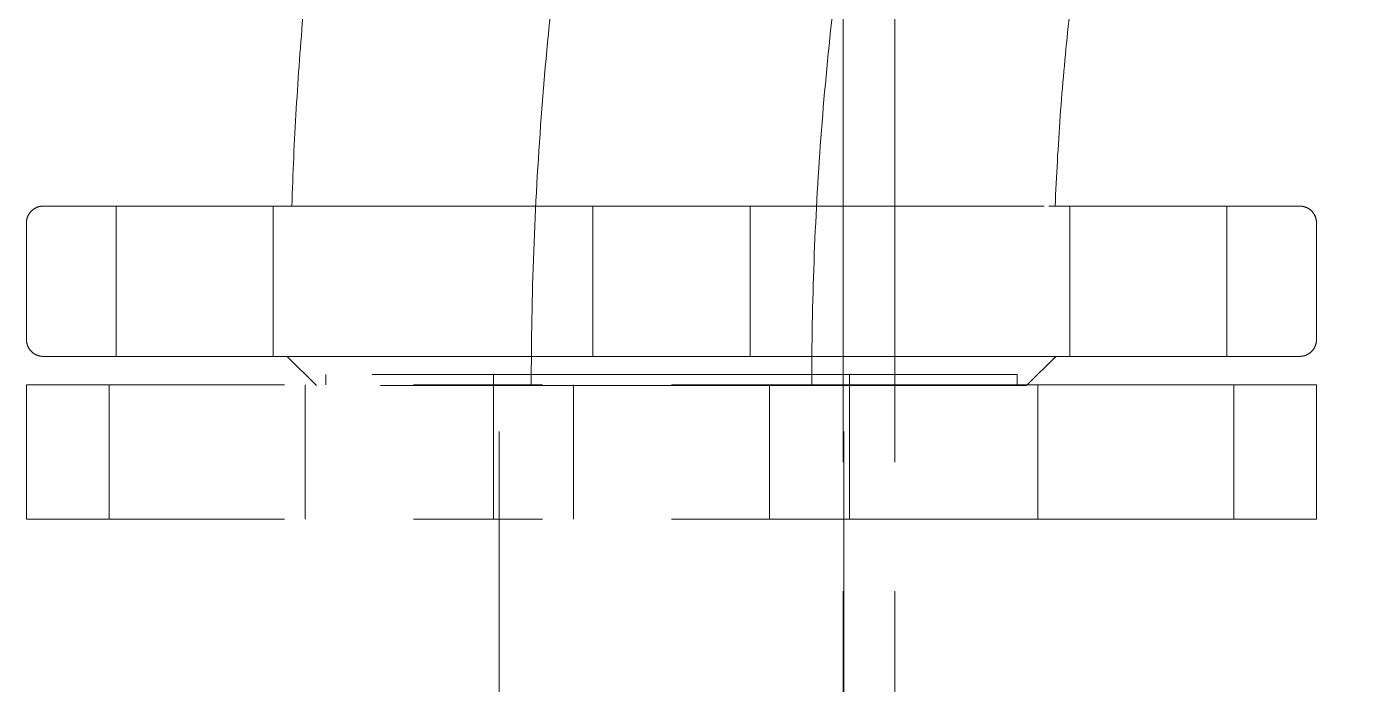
# Model space of a CAD drawing. Header units: millimetres. Extents: x -46397 to 283259, y -8690 to 23983.
# Drawn here: x 190671.8 to 190799.9, y 974.2 to 1038 of the extents above; entities that cross this region are included whole.
import ezdxf

# ---------------------------------------------------------------- set-up
doc = ezdxf.new("R2010")
doc.units = ezdxf.units.MM
doc.linetypes.add('CENTER', pattern=[2, 1.25, -0.25, 0.25, -0.25])
doc.layers.add('mDƯỜNG TÂM', color=8, linetype='CENTER', lineweight=0)

# ---------------------------------------------------------------- blocks, each defined once
blk = doc.blocks.new('jh')
at = {"layer": 'mDƯỜNG TÂM', "color": 8, "ltscale": 50, "extrusion": (0, 1, 0)}
for p, q in [((600.0000572484569, 1500), (600.0000572484569, 0)), ((605.0000572484569, 1500), (605.0000572484569, 0)), ((529.5587283278874, 962.3340839015582), (529.5587957153912, 947.7688665101596)), ((544.7761196325009, 962.3341543064234), (544.7761870200047, 947.7689369150248)), ((575.7543805020978, 962.3345113596588), (575.7544478896016, 947.7692939682602)), ((590.9717718066822, 962.334581764524), (590.9718391942151, 947.7693643731254)), ((621.9500326772977, 962.3345113596588), (621.9501000648015, 947.7692939682602)), ((637.1674239818822, 962.334581764524), (637.167491369386, 947.7693643731254)), ((520.8630836971861, 960.7036088875902), (520.8631359979627, 949.3992610614296)), ((645.8630836993398, 960.704187213254), (645.8631360000873, 949.3998393870934)), ((548.9609827043314, 944.9428693190857), (546.1348826726025, 947.7689432003826)), ((575.754447888612, 947.7692939682602), (575.7544478905911, 947.7688665101596)), ((590.9718391932256, 947.7693643731254), (590.9718391952047, 947.7689369150248)), ((617.8221423549403, 944.999999999447), (620.5914044122037, 947.7692876813235)), ((616.863151727448, 945.999999999447), (549.863151727448, 945.999999999447)), ((549.863151727448, 944.999999999447), (549.863151727448, 945.999999999447)), ((566.113151727448, 931.999999999447), (566.113151727448, 945.999999999447)), ((566.6631517272617, 878.0000000000291), (566.6631517284259, 945.999999999447)), ((600.0631517272268, 878), (600.06315172842, 945.999999999447)), ((600.613151727448, 931.999999999447), (600.613151727448, 945.999999999447)), ((616.863151727448, 944.999999999447), (616.863151727448, 945.999999999447)), ((645.863151727448, 944.999999999447), (520.863151727448, 944.999999999447)), ((520.863151727448, 931.999999999447), (520.863151727448, 944.999999999447)), ((528.8631517273898, 931.999999999447), (528.8631517273898, 944.999999999447)), ((547.8631517273898, 931.999999999447), (547.8631517273898, 944.999999999447)), ((573.8631517273898, 931.999999999447), (573.8631517273898, 944.999999999447)), ((592.8631517273898, 931.999999999447), (592.8631517273898, 944.999999999447)), ((617.7653305308486, 944.9431876496528), (617.8221423549403, 944.999999999447)), ((618.8631517273898, 931.999999999447), (618.8631517273898, 944.999999999447)), ((637.8631517273898, 931.999999999447), (637.8631517273898, 944.999999999447)), ((645.863151727448, 931.999999999447), (645.863151727448, 944.999999999447)), ((645.863151727448, 931.999999999447), (520.863151727448, 931.999999999447))]:
    blk.add_line(p, q, dxfattribs=at)
at = {"layer": 'mDƯỜNG TÂM', "color": 8, "ltscale": 50}
blk.add_ellipse((695.5775261017843, 1031.900588571712), major_axis=(0.000628614867879115, -67.93478260766851), ratio=0.7071067811714112, start_param=-1.570802869803066, end_param=-6.705747068735946e-14, dxfattribs=at)
at = {"layer": 'mDƯỜNG TÂM', "color": 8, "ltscale": 50, "extrusion": (0, 0, -1)}
for centre, major_axis, ratio, start_param, end_param in [((537.1674239801941, 962.3341191039945), (7.608695652303428, 3.52024319033813e-05), 4.626605334244925e-06, -2.356194490024912, 3.926990817154674), ((583.3630761544046, 962.334546562095), (7.608695652303428, 3.52024319033813e-05), 4.626605334244925e-06, -2.356194490024912, 3.926990817154674), ((583.3630761553941, 962.3341191039945), (7.608695652303428, 3.52024319033813e-05), 4.626605334244925e-06, -2.356194490024912, 3.926990817154674), ((629.5587283296045, 962.334546562095), (7.608695652303428, 3.52024319033813e-05), 4.626605334244925e-06, -2.356194490024912, 3.926990817154674), ((537.167491367698, 947.7689017125958), (7.608695652303428, 3.52024319033813e-05), 4.626605334244925e-06, 0.785398163564881, 7.068583470744468), ((583.363143542374, 947.7691154416461), (-37.22826087017494, -0.0001722404684446474), 4.626605359578248e-06, -4.626527072559838e-06, 0.7853981634867121), ((583.3631435424031, 947.7691154416534), (37.22826087019936, 0.0001722404706062884), 4.626605341703876e-06, 4.626683630211185e-06, 3.141588027063065), ((583.3631435424031, 947.7691154416534), (37.22826087020249, 0.0001722404703626214), 4.626605335108371e-06, -2.356194490181498, 4.626605041302412e-06), ((583.3631435419084, 947.7693291706964), (7.608695652303428, 3.52024319033813e-05), 4.626605334244925e-06, 0.785398163564881, 7.068583470744468), ((583.3631435428979, 947.7689017125958), (7.608695652303428, 3.52024319033813e-05), 4.626605334244925e-06, 0.785398163564881, 7.068583470744468), ((629.5587957171083, 947.7693291706964), (7.608695652303428, 3.52024319033813e-05), 4.626605334244925e-06, 0.785398163564881, 7.068583470744468), ((583.36315661759, 944.9430284851114), (34.40217391362908, 0.0001591652813917169), 4.626605334244925e-06, -2.356194490024912, 3.926990817154674), ((583.36315661759, 944.9430284851114), (13.58695652197041, 6.286148554175233e-05), 4.626605334244924e-06, -2.356194490024912, 3.926990817154674)]:
    blk.add_ellipse(centre, major_axis=major_axis, ratio=ratio, start_param=start_param, end_param=end_param, dxfattribs=at)
at = {"layer": 'mDƯỜNG TÂM', "color": 8, "ltscale": 50}
for points, knots in [([(546.5781717576028, 962.3343870210665), (546.6777158993355, 965.4857935668551), (546.8205687255831, 968.6349052656733), (547.1927851434739, 974.9246274632242), (547.4221508453193, 978.06523761282), (547.967214782635, 984.3338976369414), (548.28291297346, 987.4619473819694), (549.0003984576033, 993.7015188776786), (549.4021856931795, 996.8130405090706), (550.2915418502525, 1003.015604902495), (550.7791107020748, 1006.106647558474), (551.309385653265, 1009.18548546049)], [1.615437709959589, 1.615437709959589, 1.615437709959589, 1.615437709959589, 1.654292805921843, 1.654292805921843, 1.693148863497054, 1.693148863497054, 1.732004921072265, 1.732004921072265, 1.770860978647477, 1.770860978647477, 1.809717036222688, 1.809717036222688, 1.809717036222688, 1.809717036222688]), ([(569.7762000956282, 944.942965623617), (569.7761800101434, 949.2842603226454), (569.8565411875024, 953.6255552575531), (570.177844138263, 962.2969374368258), (570.4187858540972, 966.6270237565332), (571.0607047516096, 975.264806524181), (571.4616818190552, 979.5725020625105), (572.4227656701696, 988.1543764805974), (572.9828722849197, 992.428554476166), (574.2609531183552, 1000.932349364615), (574.9789271165791, 1005.161965409599), (575.7750286069058, 1009.363832864903)], [1.570789783786881, 1.570789783786881, 1.570789783786881, 1.570789783786881, 1.623149661346711, 1.623149661346711, 1.675509538906541, 1.675509538906541, 1.727869416466371, 1.727869416466371, 1.780229294026201, 1.780229294026201, 1.832589171586031, 1.832589171586031, 1.832589171586031, 1.832589171586031]), ([(596.9501131395518, 944.9430913465912), (596.9500946057087, 948.9490235049816), (597.0242540681502, 952.9549558121507), (597.3206874622556, 960.9551538958549), (597.5429613740998, 964.9494185089061), (598.1348992325657, 972.9146469097177), (598.5045631389075, 976.885609527526), (599.3900745392602, 984.7926694838243), (599.9059219709889, 988.72876564123), (601.0821134953585, 996.554633310101), (601.7424575010664, 1000.444403624148), (602.4739672478172, 1004.305352303963)], [1.57078978378688, 1.57078978378688, 1.57078978378688, 1.57078978378688, 1.62314966134671, 1.62314966134671, 1.67550953890654, 1.67550953890654, 1.727869416466369, 1.727869416466369, 1.780229294026199, 1.780229294026199, 1.832589171586029, 1.832589171586029, 1.832589171586029, 1.832589171586029]), ([(620.5381978810183, 962.3347278240253), (620.6554522679944, 965.2477554023644), (620.8198395357176, 968.1562070064829), (621.2423279154755, 973.9566910860885), (621.500431436667, 976.8487224769851), (622.1094740144617, 982.6089919670121), (622.4604130909429, 985.4772293843707), (622.9118516836315, 988.7231143068566), (622.9674027749279, 989.1159814594721), (623.023822098301, 989.5085445792283)], [1.627659496283031, 1.627659496283031, 1.627659496283031, 1.627659496283031, 1.673441027732466, 1.673441027732466, 1.719223728347239, 1.719223728347239, 1.765006428962012, 1.765006428962012, 1.771316192289447, 1.771316192289447, 1.771316192289447, 1.771316192289447]), ([(520.8630836971861, 960.7036088875902), (520.8630828817841, 960.8798542300719), (520.892415823153, 961.0583702665681), (521.004192520777, 961.3893103019291), (521.0870313659252, 961.5462681351783), (521.2953324165137, 961.8228383156456), (521.4234162398789, 961.9458678787778), (521.7082347216492, 962.1429341375697), (521.8685138234578, 962.2194248250307), (522.1169662216271, 962.2922882619969), (522.2014183812134, 962.3099621331421), (522.3293064540485, 962.3263356098978), (522.3724755887815, 962.3301223166127), (522.4290575838822, 962.3328330247023), (522.4428744119068, 962.3333159793838), (522.4600307821238, 962.3337127341074), (522.4641784687701, 962.3337912820571), (522.4696038671536, 962.3338768511749), (522.471282961691, 962.333900317426), (522.4758086875372, 962.3339579063249), (522.4781048561854, 962.3339792936749), (522.4831401679257, 962.3340217195946), (522.484628291073, 962.3340275006776), (522.4871910958027, 962.3340397071806), (522.4879464701226, 962.3340419928063), (522.4903748532815, 962.3340494893127), (522.4908430520154, 962.3340494696604), (522.4929158438172, 962.3340525816966), (522.4934773753921, 962.3340525830208), (522.4972975197015, 962.3340548488413), (522.501622301148, 962.3340561011792), (522.5276726045704, 962.3340616563364), (522.5656892516126, 962.334065845338), (522.7744174909312, 962.3340816193158), (523.0610787266342, 962.3340937001121), (523.8967683723604, 962.3341187836995), (524.44623794363, 962.3341318223102), (525.7990054649708, 962.3341586791139), (526.604496697837, 962.334172541232), (528.4579068900202, 962.33420086142), (529.5088622051117, 962.3342153659105), (531.8386049030523, 962.3342447784307), (533.1212108957698, 962.3342597346782), (535.8966631186486, 962.3342898529663), (537.3940588676196, 962.3343050643743), (540.5787345693388, 962.3343354925019), (542.2712349430367, 962.3343507591053), (545.8232674446481, 962.3343810970619), (547.6886222139292, 962.3343962181534), (551.5613151304133, 962.3344260671147), (553.5750015749072, 962.3344408439079), (557.7174428607977, 962.3344698114597), (559.852988190949, 962.3344840497011), (564.2107195107383, 962.334511755027), (566.440048906632, 962.3345252675208), (570.9557815944718, 962.3345513463937), (573.249587298109, 962.3345639555118), (577.8639555134578, 962.3345880650886), (580.1920821260719, 962.334599605063), (584.844423311617, 962.3346214283811), (587.1762642329559, 962.3346317475007), (591.8054166168731, 962.3346509976691), (594.1103164155502, 962.3346599602737), (598.6554230757465, 962.3346763842128), (600.9030805010116, 962.3346838724829), (605.3043894213624, 962.3346972542859), (607.4652557588706, 962.3347031697631), (611.6649053604051, 962.3347133335046), (613.7105728953029, 962.3347175984236), (617.6533527163265, 962.334724410488), (619.5569281969802, 962.3347269687874), (623.191004723747, 962.3347303396149), (624.9274629180727, 962.3347311576654), (628.2050610276347, 962.3347310429381), (629.7515737257781, 962.3347301099711), (632.6296047913202, 962.3347265112025), (633.9658409352996, 962.3347238394999), (636.4064693613909, 962.3347168039909), (637.5148623714922, 962.3347124286593), (639.4860031917924, 962.3347020489018), (640.3519820210349, 962.3346960274575), (641.8277233543922, 962.3346824398614), (642.4399043637386, 962.334674851445), (643.4008512875589, 962.3346582344602), (643.7511859615042, 962.334649179058), (644.0584243024641, 962.3346354097812), (644.1257724397874, 962.3346312383874), (644.1914766293485, 962.334624859046), (644.2074961960316, 962.3346227448492), (644.2232445287809, 962.3346195247941), (644.2270894983958, 962.3346184794864), (644.2318623191968, 962.3346164499308), (644.2312066763116, 962.334621190108), (644.2367240080202, 962.3346098344118), (644.2350637124036, 962.3346387703423), (644.2451820603746, 962.3345666249879), (644.2463045581826, 962.3345579877059), (644.2487284713134, 962.334535517628), (644.2498594594072, 962.3345241998832), (644.2524761612876, 962.3344944707205), (644.2539774260949, 962.3344758272942), (644.2589703645208, 962.3344054412373), (644.2629910671676, 962.3343373638199), (644.275324094051, 962.334076542189), (644.2841550698795, 962.3338240824669), (644.3042046332266, 962.3330829610859), (644.3156146987749, 962.3325422026828), (644.3611792197044, 962.3299007956375), (644.3953670012997, 962.3268364386604), (644.5318310475268, 962.3102485298878), (644.6335504849849, 962.2879241331684), (644.8978988203162, 962.2029133242322), (645.0573005790066, 962.1214692422946), (645.337436983973, 961.9156796476018), (645.4619533399527, 961.7891218385557), (645.6624056184664, 961.5067396234081), (645.74082171786, 961.3473915383875), (645.8387134454388, 961.0278932078072), (645.8630829545145, 960.8651721340284), (645.8630836993398, 960.704187213254)], [0, 0, 0, 0, 0.528736035351584, 0.528736035351584, 1.047920834258392, 1.047920834258392, 1.56744851272004, 1.56744851272004, 2.086963859629437, 2.086963859629437, 2.344199400488174, 2.344199400488174, 2.473781922070964, 2.473781922070964, 2.514623021308877, 2.514623021308877, 2.52788777624398, 2.52788777624398, 2.534444742200335, 2.534444742200335, 2.547746774264423, 2.547746774264423, 2.574177047984909, 2.574177047984909, 2.606475015388299, 2.606475015388299, 2.703305752690013, 2.703305752690013, 2.993692897307271, 2.993692897307271, 3.864856197904487, 3.864856197904487, 6.478894592504641, 6.478894592504641, 13.48298006790027, 13.48298006790027, 20.46288930176262, 20.46288930176262, 27.44214593152797, 27.44214593152797, 34.42135117395581, 34.42135117395581, 41.40054404447419, 41.40054404447419, 48.37973247722314, 48.37973247722314, 55.35891892029723, 55.35891892029723, 62.33810433636644, 62.33810433636644, 69.31728916992664, 69.31728916992664, 76.29647365184692, 76.29647365184692, 83.27565791396736, 83.27565791396736, 90.25484203830733, 90.25484203830733, 97.2340260806055, 97.2340260806055, 104.2132100828315, 104.2132100828315, 111.192394080742, 111.192394080742, 118.171578109448, 118.171578109448, 125.1507622087746, 125.1507622087746, 132.1299464301089, 132.1299464301089, 139.1091308472856, 139.1091308472856, 146.0883155764743, 146.0883155764743, 153.0675008167103, 153.0675008167103, 160.0466869416305, 160.0466869416305, 167.0258747344841, 167.0258747344841, 174.005066097469, 174.005066097469, 180.9842667629563, 180.9842667629563, 187.9635014393519, 187.9635014393519, 190.8758352382961, 190.8758352382961, 192.2958980441997, 192.2958980441997, 192.9874019610604, 192.9874019610604, 193.5060223108554, 193.5060223108554, 193.6034363815481, 193.6034363815481, 193.6131910582527, 193.6131910582527, 193.6197368882521, 193.6197368882521, 193.6262952959781, 193.6262952959781, 193.6395783729747, 193.6395783729747, 193.6659662031097, 193.6659662031097, 193.700248206313, 193.700248206313, 193.8030711519799, 193.8030711519799, 194.1126827852657, 194.1126827852657, 194.6361163350682, 194.6361163350682, 195.1554829233805, 195.1554829233805, 195.6750039879671, 195.6750039879671, 196.1579587574896, 196.1579587574896, 196.1579587574896, 196.1579587574896]), ([(546.5884918813535, 962.3341674429976), (546.5307521583454, 962.3341558757893), (546.7136785449402, 962.3341455846457), (547.3345076728438, 962.3341319848041), (547.5996194811596, 962.3341277599393), (548.2488719288376, 962.3341199413262), (548.6349048334814, 962.3341163418809), (549.9481639751757, 962.3341067323709), (551.0343373771175, 962.3341018111387), (552.6531619746238, 962.3340975002793), (552.9900999615493, 962.3340967309705), (553.6907473033934, 962.3340953810766), (554.0554844258295, 962.3340947993056), (555.1826539798349, 962.334093353471), (555.9756810203835, 962.3340927881), (558.4756295554398, 962.3340922504212), (560.3022715869593, 962.3340934255466), (562.7904562090407, 962.334096858096), (563.2998536566738, 962.3340976463369), (564.3299883242871, 962.3340994081373), (564.851170084643, 962.3341003817986), (566.4327219143161, 962.334103575944), (568.5893891023006, 962.3341085619322), (570.8404886475764, 962.3341149804983), (572.5647157352942, 962.3341203390664), (573.1454524499422, 962.3341222161907), (574.319130622287, 962.3341261555906), (574.9131575111242, 962.3341282221154), (577.8821472949348, 962.3341389092893), (580.2756675543787, 962.334148652888), (583.8927197422308, 962.3341650121147), (585.1028978698887, 962.3341707579166), (586.9251129138283, 962.3341798291804), (587.5336449698661, 962.334182928862), (588.7394917351776, 962.3341892104218), (589.3385207818646, 962.3341924007109), (592.3145144329173, 962.3342085956392), (594.6345700406819, 962.3342223237414), (597.4582478627563, 962.3342404550349), (598.0191295983095, 962.3342441302884), (599.1330316212843, 962.3342515807308), (599.6845382237225, 962.3342553462135), (601.3096691274841, 962.3342666713215), (602.3592682041344, 962.3342742947425), (605.4089956013486, 962.3342973798281), (607.3110213776527, 962.3343130542489), (609.9595560005982, 962.3343370093571), (610.7954197856598, 962.3343449554159), (612.3699283609458, 962.3343607124043), (613.1096743385715, 962.3343685333675), (614.49485919156, 962.3343840610687), (615.1403012196242, 962.3343917678067), (616.3348557402496, 962.3344070646344), (616.8854260214139, 962.3344146827585), (618.3563130674593, 962.3344368808757), (619.1099222649937, 962.3344509526869), (619.7713790267298, 962.3344676439447), (619.8895162199915, 962.3344709368612), (620.0970464885759, 962.3344774306534), (620.1865800063824, 962.3344806376335), (620.4101085203292, 962.3344900753582), (620.4982152934826, 962.3344960743343), (620.5857080374553, 962.3345132211834), (620.4099344295973, 962.3345235269735), (619.8912596208684, 962.3345349719821), (619.7720634494326, 962.3345371941396), (619.5047649506014, 962.334541459757), (619.3569337477093, 962.3345435009687), (618.8717068690166, 962.3345493550878), (618.4926767013967, 962.3345528991122), (617.6253426636395, 962.3345592814367), (617.137037652341, 962.3345621197368), (616.3216089464258, 962.3345658413309), (616.0359463555797, 962.3345669923947), (615.4364372156851, 962.3345691125141), (615.1216588200477, 962.3345700837162), (613.4911144631624, 962.3345744351464), (612.0042934886005, 962.3345763400794), (609.5086017831345, 962.3345769033331), (608.632140499627, 962.3345767059509), (607.2486752874684, 962.3345758155338), (606.7750710484979, 962.3345754180773), (605.8148616628605, 962.3345744320613), (605.3272295501083, 962.334573843189), (602.8520901973534, 962.3345704278618), (600.7547006816894, 962.3345662019856), (597.9860589942837, 962.3345590487152), (597.4249194421573, 962.3345575236744), (596.2875375640288, 962.3345542812458), (595.7112401000049, 962.3345525631448), (593.9789464361675, 962.3345471776702), (592.8131871785736, 962.334543262099), (589.2840592386492, 962.3345305646872), (586.8891492414114, 962.3345208413884), (583.840943987685, 962.334507058491), (583.2302646207681, 962.3345042271103), (582.0164053993649, 962.3344984609939), (581.4118068809039, 962.3344955198845), (579.6048962189816, 962.3344865251202), (578.4094527656853, 962.3344803004002), (576.0367212153214, 962.334467398854), (574.8594326839084, 962.3344607220279), (572.5233652659517, 962.3344469074509), (571.3593530743674, 962.3344397339752), (567.9656100648572, 962.3344179446431), (565.8155842394044, 962.334402968685), (562.7567690178403, 962.3343798400529), (561.7642246933538, 962.3343720120392), (559.8404137687758, 962.3343561529036), (558.9235284523165, 962.3343482409691), (556.3033449871291, 962.3343245562282), (554.7292985554668, 962.3343088340407), (552.6320317838399, 962.3342853540453), (551.9763016883808, 962.3342775265482), (550.7826293855614, 962.3342622466153), (550.2406907732075, 962.3342547521388), (549.2646417149808, 962.3342400489273), (548.830533190805, 962.3342328402068), (548.2611116356275, 962.3342222437568), (548.0849520492775, 962.3342187477683), (547.76037496957, 962.3342118293222), (547.6116742738523, 962.3342083993848), (546.9430970538815, 962.3341915398196), (546.6462316043617, 962.334179010184), (546.5884918813535, 962.3341674429976)], [0, 0, 0, 0, 0.006647290287580639, 0.006647290287580639, 0.00997093543137096, 0.00997093543137096, 0.01329458057516128, 0.01329458057516128, 0.01994187086274191, 0.01994187086274191, 0.02160369343463708, 0.02160369343463708, 0.02326551600653224, 0.02326551600653224, 0.02658916115032256, 0.02658916115032256, 0.0332364514379032, 0.0332364514379032, 0.03489827400979836, 0.03489827400979836, 0.03656009658169352, 0.03656009658169352, 0.03988374172548383, 0.04320738686927414, 0.04320738686927414, 0.0448692094411693, 0.0448692094411693, 0.04653103201306446, 0.04653103201306446, 0.05317832230064511, 0.05317832230064511, 0.05650196744443542, 0.05650196744443542, 0.05816379001633058, 0.05816379001633058, 0.05982561258822575, 0.05982561258822575, 0.06647290287580639, 0.06647290287580639, 0.06813472544770155, 0.06813472544770155, 0.06979654801959673, 0.06979654801959673, 0.07312019316338707, 0.07312019316338707, 0.07976748345096775, 0.07976748345096775, 0.08309112859475809, 0.08309112859475809, 0.08641477373854843, 0.08641477373854843, 0.08973841888233877, 0.08973841888233877, 0.09306206402612911, 0.09306206402612911, 0.09970935431370978, 0.09970935431370978, 0.101371176885605, 0.101371176885605, 0.1030329994575001, 0.1030329994575001, 0.1063566446012905, 0.1063566446012905, 0.1130039348888711, 0.1130039348888711, 0.1146657574607663, 0.1146657574607663, 0.1163275800326614, 0.1163275800326614, 0.1196512251764518, 0.1196512251764518, 0.1229748703202422, 0.1229748703202422, 0.1246366928921373, 0.1246366928921373, 0.1262985154640325, 0.1262985154640325, 0.1329458057516132, 0.1329458057516132, 0.1362694508954035, 0.1362694508954035, 0.1379312734672987, 0.1379312734672987, 0.1395930960391939, 0.1395930960391939, 0.1462403863267746, 0.1462403863267746, 0.1479022088986698, 0.1479022088986698, 0.1495640314705649, 0.1495640314705649, 0.1528876766143553, 0.1528876766143553, 0.159534966901936, 0.159534966901936, 0.1611967894738311, 0.1611967894738311, 0.1628586120457263, 0.1628586120457263, 0.1661822571895167, 0.1661822571895167, 0.1695059023333071, 0.1695059023333071, 0.1728295474770974, 0.1728295474770974, 0.1794768377646782, 0.1794768377646782, 0.1828004829084685, 0.1828004829084685, 0.1861241280522589, 0.1861241280522589, 0.1927714183398396, 0.1927714183398396, 0.1960950634836299, 0.1960950634836299, 0.1994187086274203, 0.1994187086274203, 0.2027423537712107, 0.2027423537712107, 0.2044041763431059, 0.2044041763431059, 0.206065998915001, 0.206065998915001, 0.2127132892025818, 0.2127132892025818, 0.2127132892025818, 0.2127132892025818]), ([(546.1351175250602, 947.7687203949972), (545.8724446064734, 947.7687201191802), (545.6114650438249, 947.7687198609128), (543.535214973992, 947.7687179350687), (541.7987567796372, 947.7687171170182), (538.5211586700461, 947.7687172317455), (536.9746459718735, 947.7687181647052), (534.0966149063024, 947.7687217634739), (532.7603787622938, 947.7687244351837), (530.3197503361735, 947.7687314706855), (529.2113573260722, 947.7687358460171), (527.2402165057138, 947.7687462257818), (526.3742376764421, 947.7687522472261), (524.8984963430557, 947.768765834815), (524.2863153336802, 947.7687734232313), (523.3253684098308, 947.7687900402161), (522.9750337358855, 947.7687990956183), (522.6677953948674, 947.7688128648952), (522.600447257515, 947.768817036289), (522.534743067954, 947.7688234156303), (522.5187235012709, 947.7688255298272), (522.5029751684924, 947.7688287498895), (522.4991301988775, 947.7688297951972), (522.4943573780765, 947.7688318247529), (522.4950130209909, 947.7688270845756), (522.4894956892531, 947.7688384402645), (522.4911559848988, 947.7688095043341), (522.4810376369278, 947.7688816496957), (522.4799151391198, 947.7688902869777), (522.4774912259891, 947.7689127570484), (522.4763602378953, 947.7689240747932), (522.4737435360148, 947.7689538039558), (522.4722422712075, 947.7689724473894), (522.4672493327816, 947.7690428334463), (522.4632286301057, 947.7691109108564), (522.4508956032514, 947.7693717324946), (522.4420646273938, 947.7696241922094), (522.4220150640758, 947.7703653135977), (522.4106049985276, 947.7709060720008), (522.365040477569, 947.7735474790388), (522.3308526960027, 947.776611836016), (522.1943886498048, 947.7931997447813), (522.0926692123467, 947.8155241414934), (521.8283208770154, 947.9005349504223), (521.6689191183541, 947.9819790323454), (521.3887827133876, 948.1877686270236), (521.2642663573788, 948.3143264360624), (521.0638140788651, 948.5967086512028), (520.9853979794425, 948.7560567362234), (520.8875062518637, 949.0755550668182), (520.8631367427588, 949.2382761406261), (520.8631359979627, 949.3992610614296)], [138.1135069274107, 138.1135069274107, 138.1135069274107, 138.1135069274107, 139.1091308467113, 139.1091308467113, 146.0883155758981, 146.0883155758981, 153.0675008161346, 153.0675008161346, 160.0466869410542, 160.0466869410542, 167.0258747339079, 167.0258747339079, 174.0050660968918, 174.0050660968918, 180.9842667623801, 180.9842667623801, 187.9635014387759, 187.9635014387759, 190.8758352380148, 190.8758352380148, 192.2958980440627, 192.2958980440627, 192.9874019609939, 192.9874019609939, 193.5060223108415, 193.5060223108415, 193.6034363815438, 193.6034363815438, 193.6131910582495, 193.6131910582495, 193.6197368882489, 193.6197368882489, 193.6262952959751, 193.6262952959751, 193.6395783729717, 193.6395783729717, 193.6659662031068, 193.6659662031068, 193.7002482063047, 193.7002482063047, 193.8030711519548, 193.8030711519548, 194.1126827851897, 194.1126827851897, 194.6361163349905, 194.6361163349905, 195.1554829233034, 195.1554829233034, 195.6750039878899, 195.6750039878899, 196.157958757489, 196.157958757489, 196.157958757489, 196.157958757489]), ([(645.8631360000873, 949.3998393870934), (645.8631368155184, 949.2235940446044), (645.8338038741203, 949.0450780081082), (645.7220271765254, 948.7141379727473), (645.6391883313481, 948.5571801394981), (645.4308872807596, 948.280609959038), (645.3028034574236, 948.1575803959058), (645.0179849756241, 947.9605141371139), (644.8577058738156, 947.8840234496529), (644.6092534756463, 947.8111600126867), (644.524801316089, 947.7934861415415), (644.396913243254, 947.7771126647785), (644.3537441085209, 947.7733259580709), (644.2971621133911, 947.7706152499741), (644.2833452853665, 947.7701322952926), (644.2661889151495, 947.7697355405762), (644.2620412285032, 947.7696569926266), (644.2566158301197, 947.7695714235088), (644.2549367355823, 947.7695479572576), (644.2504110097652, 947.7694903683514), (644.2481148411171, 947.7694689810014), (644.2430795293767, 947.7694265550817), (644.2415914062003, 947.769420774006), (644.2390286014706, 947.769408567503), (644.2382732271799, 947.76940628187), (644.2358448440209, 947.7693987853709), (644.235376645287, 947.7693988050232), (644.2333038534562, 947.769395692987), (644.2327423218812, 947.7693956916628), (644.2289221776009, 947.769393425835), (644.2245973961544, 947.7693921735045), (644.198547092732, 947.7693866183472), (644.1605304457189, 947.7693824293383), (643.9518022064294, 947.7693666553605), (643.6651409707556, 947.7693545745642), (642.8294513250585, 947.7693294909841), (642.279981753818, 947.7693164523662), (640.9272142325062, 947.7692895955624), (640.1217229996691, 947.7692757334444), (638.268312807515, 947.7692474132564), (637.2173574924527, 947.7692329087731), (634.8876147945412, 947.7692034962529), (633.6050088018528, 947.7691885400054), (630.8295565790031, 947.7691584217173), (629.3321608300612, 947.7691432103093), (626.1474851283419, 947.7691127821745), (624.4549847546732, 947.7690975155783), (621.9958919821365, 947.769076512428), (621.2995887888828, 947.7690706853682), (620.5911364808271, 947.7690648738135)], [0, 0, 0, 0, 0.528736035351584, 0.528736035351584, 1.047920834258392, 1.047920834258392, 1.567448512719959, 1.567448512719959, 2.086963859629355, 2.086963859629355, 2.344199400487647, 2.344199400487647, 2.473781922069621, 2.473781922069621, 2.514623021306773, 2.514623021306773, 2.527887776242244, 2.527887776242244, 2.534444742198549, 2.534444742198549, 2.547746774262745, 2.547746774262745, 2.574177047983223, 2.574177047983223, 2.606475015381732, 2.606475015381732, 2.703305752668784, 2.703305752668784, 2.993692897242386, 2.993692897242386, 3.864856197708137, 3.864856197708137, 6.478894591913933, 6.478894591913933, 13.48298006732444, 13.48298006732444, 20.46288930118763, 20.46288930118763, 27.44214593095298, 27.44214593095298, 34.42135117338176, 34.42135117338176, 41.40054404389932, 41.40054404389932, 48.37973247664848, 48.37973247664848, 55.3589189197241, 55.3589189197241, 58.04319454804082, 58.04319454804082, 58.04319454804082, 58.04319454804082]), ([(620.5911364808271, 947.7690648738135), (619.4575946344121, 947.7690555751833), (618.2928561547305, 947.7690463163963), (615.1649045673548, 947.7690222075689), (613.1512181228609, 947.7690074307684), (609.0087768369995, 947.7689784632166), (606.8732315068773, 947.7689642249825), (602.515500187088, 947.7689365196566), (600.2861707911943, 947.7689230071555), (595.7704381033836, 947.7688969282826), (593.4766323997464, 947.7688843191645), (588.8622641843976, 947.768860209595), (586.5341375717835, 947.7688486696206), (581.8817963862675, 947.7688268462953), (579.5499554648995, 947.7688165271829), (574.9208030809823, 947.7687972770145), (572.6159032823052, 947.7687883144099), (568.0707966221089, 947.7687718904635), (565.8231391968438, 947.7687644022008), (561.4218302764639, 947.7687510203978), (559.2609639389266, 947.7687451049205), (555.0613143373921, 947.768734941179), (553.0156468024652, 947.7687306762527), (549.354097976262, 947.7687243500841), (547.713745025947, 947.7687220526277), (546.1351175250602, 947.7687203949972)], [58.04319454804082, 58.04319454804082, 58.04319454804082, 58.04319454804082, 62.33810433579351, 62.33810433579351, 69.31728916935208, 69.31728916935208, 76.29647365127187, 76.29647365127187, 83.27565791339194, 83.27565791339194, 90.25484203773046, 90.25484203773046, 97.23402608002982, 97.23402608002982, 104.2132100822546, 104.2132100822546, 111.1923940801654, 111.1923940801654, 118.1715781088728, 118.1715781088728, 125.150762208199, 125.150762208199, 132.1299464295349, 132.1299464295349, 138.1135069274107, 138.1135069274107, 138.1135069274107, 138.1135069274107])]:
    blk.add_open_spline(points, degree=3, knots=knots, dxfattribs=at)
blk.add_open_spline([(620.5381888978009, 962.3345046459726), (620.5381918921776, 962.3345790386593), (620.5381948865834, 962.3346534313459), (620.5381978810183, 962.3347278240253)], degree=3, dxfattribs=at)

msp = doc.modelspace()

# ---------------------------------------------------------------- block references
msp.add_blockref('jh', (190150.9338757689, 58.23005258238391, -1.499105149169903))

doc.saveas('drawing.dxf')
